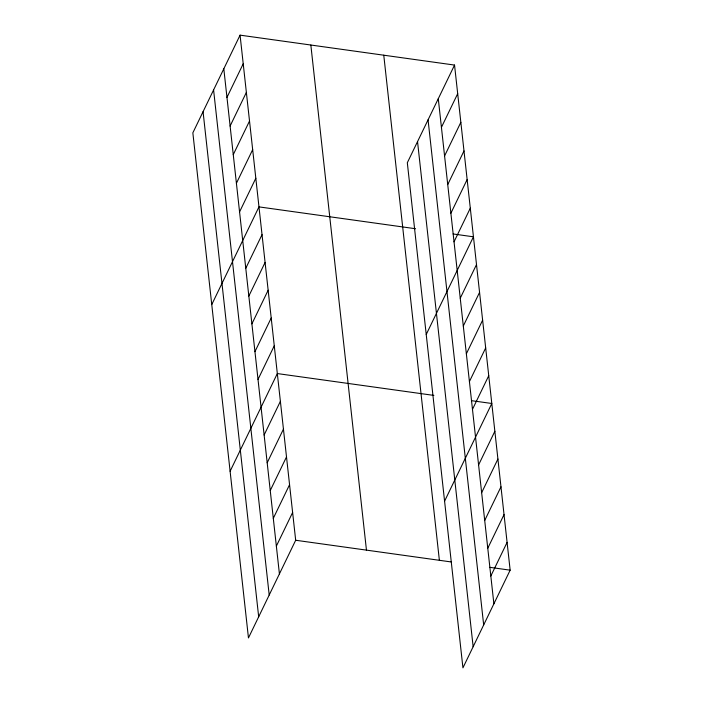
<?xml version="1.0" encoding="UTF-8"?>
<svg xmlns="http://www.w3.org/2000/svg" width="703" height="703" viewBox="0 0 703 703"><rect width="100%" height="100%" fill="white"/><g stroke="black" fill="none" stroke-linecap="round" stroke-linejoin="round"><path stroke-width="1.05" d="M240.066 35.15L192.85 132.832L248.458 637.929L295.682 540.255L240.066 35.15L454.542 65.071L510.15 570.168L462.934 667.85L407.318 162.744L454.542 65.071M226.955 97.409L243.22 63.771M230.109 126.039L246.375 92.392M233.255 154.66L249.521 121.021M236.41 183.281L252.676 149.642M239.565 211.902L255.822 178.263M211.761 304.566L258.976 206.884L415.543 228.73M245.769 268.309L262.034 234.67M248.827 296.086L265.093 262.447M251.894 323.872L268.151 290.225M254.952 351.649L271.209 318.011M258.01 379.427L274.267 345.788M230.109 471.247L277.325 373.565L433.892 395.411M264.126 434.99L280.383 401.351M267.184 462.776L283.441 429.129M441.431 127.331L457.688 93.692M270.242 490.553L286.508 456.915M444.577 155.952L460.843 122.313M273.3 518.331L289.566 484.692M447.732 184.573L463.998 150.934M276.358 546.117L292.624 512.469M450.887 213.202L467.144 179.555M454.033 241.823L470.298 208.185M426.229 334.479L473.444 236.806L453.075 233.958M460.245 298.221L476.502 264.583M463.303 326.007L479.569 292.369M466.361 353.785L482.627 320.146M469.419 381.571L485.685 347.923M472.478 409.348L488.743 375.71M444.577 501.169L491.801 403.487L471.423 400.648M478.594 464.911L494.859 431.273M481.652 492.689L497.917 459.05M484.71 520.475L500.975 486.828M487.768 548.252L504.033 514.614M490.826 576.029L507.091 542.391M295.682 540.255L451.168 561.943M489.78 567.33L510.15 570.168M438.277 98.71L493.884 603.815M428.065 119.844L483.673 624.949M417.538 141.611L473.145 646.716M383.768 55.194L439.375 560.3M310.84 45.027L366.456 550.124M223.809 68.789L279.416 573.894M213.589 89.922L269.205 595.028M203.062 111.698L258.678 616.803"/></g></svg>
